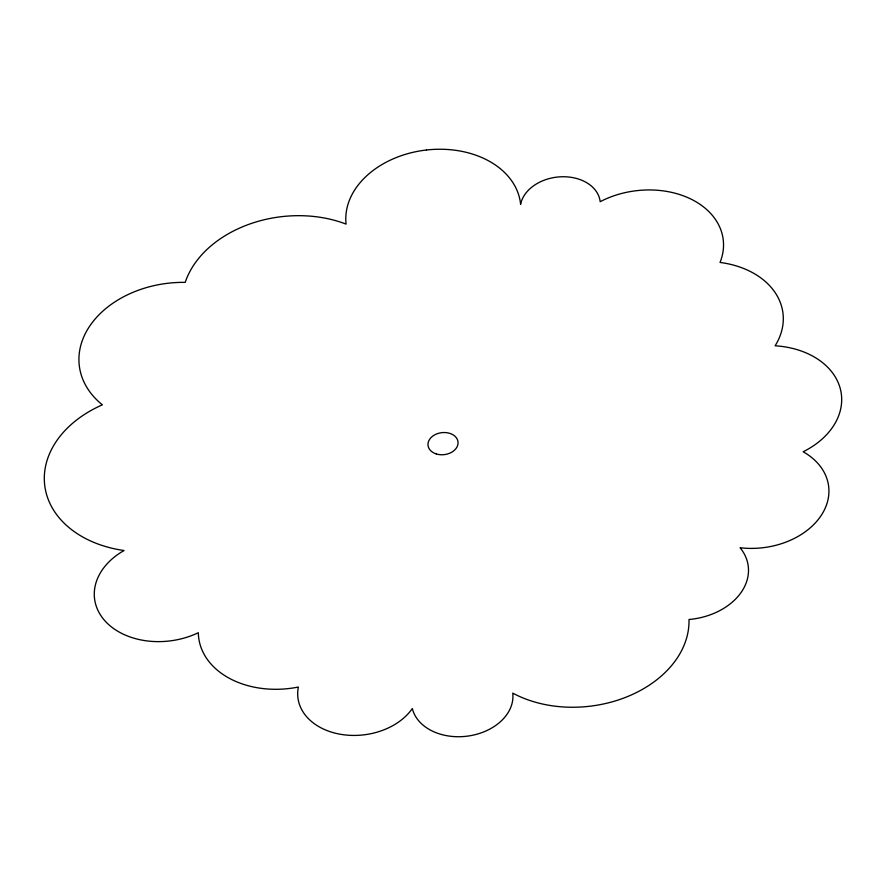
<?xml version="1.0" encoding="UTF-8"?>
<svg xmlns="http://www.w3.org/2000/svg" width="886" height="886" viewBox="0 0 886 886"><rect width="100%" height="100%" fill="white"/><g stroke="black" fill="none" stroke-linecap="round" stroke-linejoin="round"><path stroke-width="1.33" d="M426.487 150A87.847 64.346 -6.9 0 0 346.072 224.103A108.889 79.773 -6.9 0 0 185.207 282.379A97.316 71.29 -6.9 0 0 89.796 325.97A97.316 71.29 -6.9 0 0 102.388 404.836A107.76 78.932 -6.9 0 0 44.931 486.957A107.76 78.932 -6.9 0 0 124.051 550.516A69.606 50.989 -6.9 0 0 105.08 620.997A69.606 50.989 -6.9 0 0 198.331 632.704A83.971 61.511 -6.9 0 0 298.36 687.027A61.112 44.765 -6.9 0 0 339.427 734.095A61.112 44.765 -6.9 0 0 412.333 708.534A50.867 37.256 -6.9 0 0 468.938 735.923A50.867 37.256 -6.9 0 0 512.739 693.107A108.657 79.596 -6.9 0 0 628.44 696.197A108.657 79.596 -6.9 0 0 688.998 619.502A62.43 45.74 -6.9 0 0 740.054 547.725A72.331 52.983 -6.9 0 0 821.233 515.408A72.331 52.983 -6.9 0 0 803.137 451.76A79.219 58.033 -6.9 0 0 840.282 388.677A79.219 58.033 -6.9 0 0 775.117 345.784A83.86 61.433 -6.9 0 0 720.03 262.444A80.659 59.085 -6.9 0 0 691.9 199.549A80.659 59.085 -6.9 0 0 600.176 201.687A40.191 29.437 -6.9 0 0 561.502 176.768A40.191 29.437 -6.9 0 0 520.625 204.301A87.847 64.346 -6.9 0 0 426.487 150M436.3 453.953A15.106 11.064 -6.9 0 0 458.04 442.136A15.106 11.064 -6.9 0 0 434.716 434.849A15.106 11.064 -6.9 0 0 436.3 453.953"/></g></svg>
